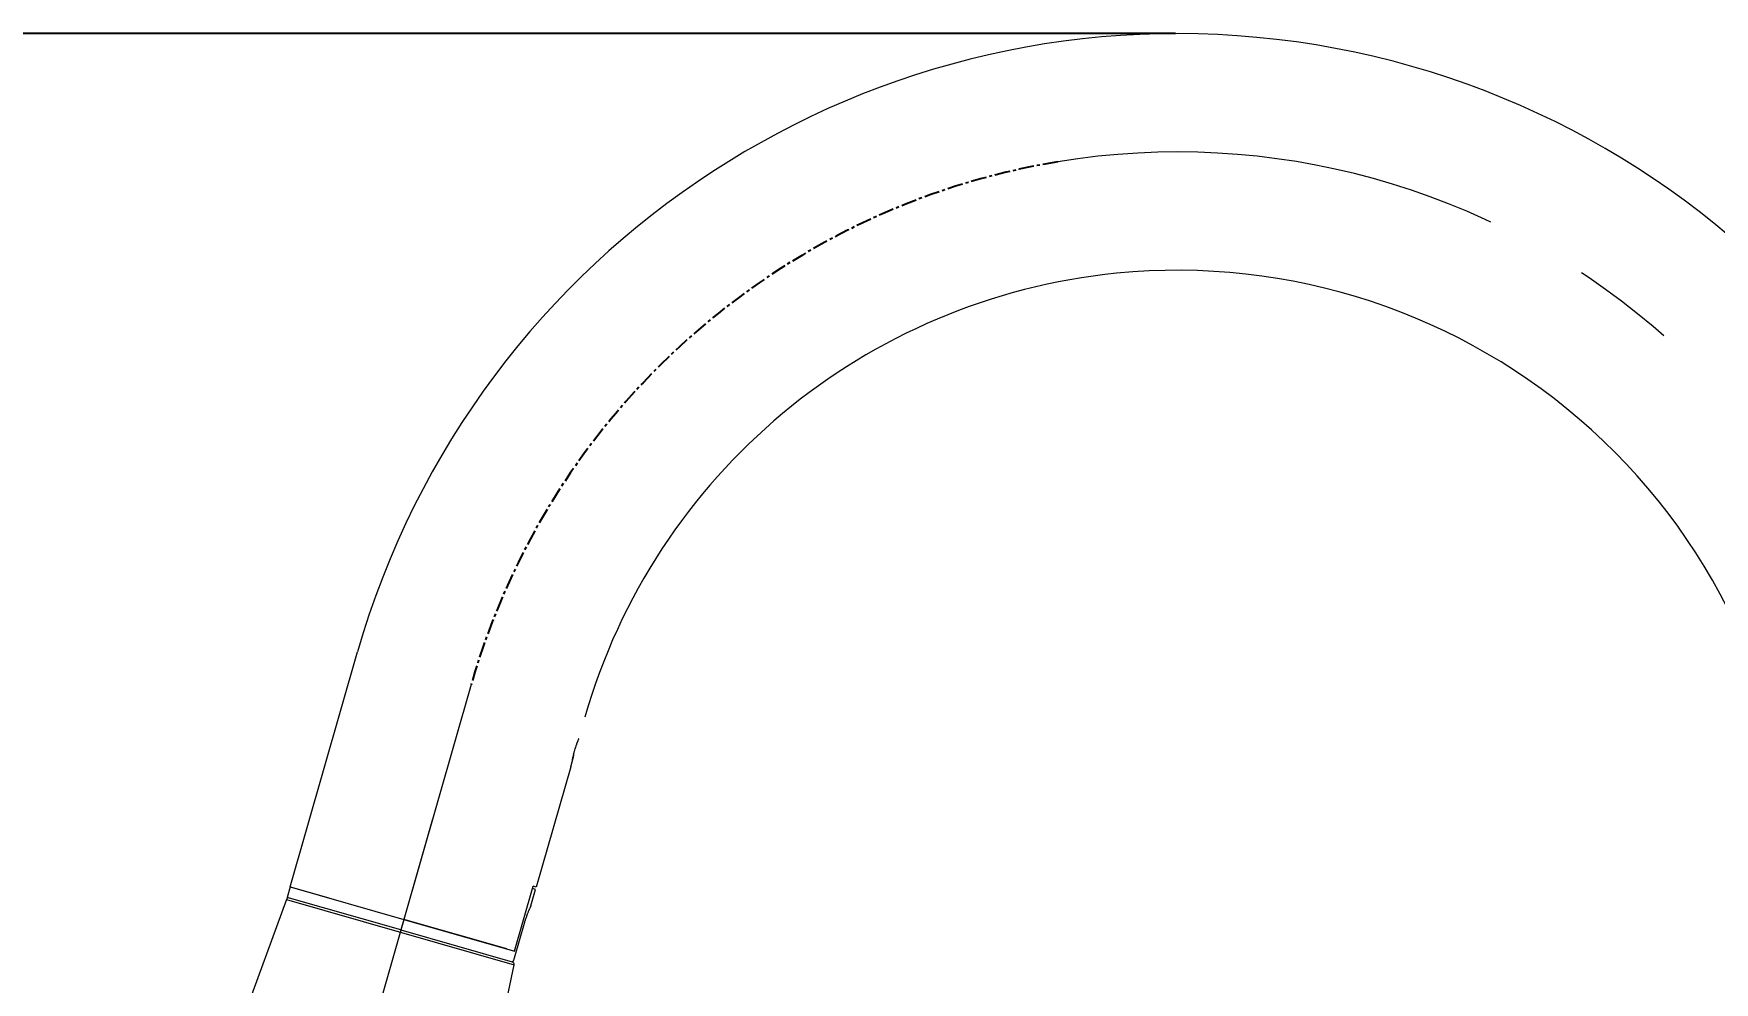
# Model space of a CAD drawing. Header units: inches. Extents: x 20229 to 21001, y -6726 to -5634.
# Drawn here: x 20641.4 to 20840.3, y -6048.3 to -5936 of the extents above; entities that cross this region are included whole.
import ezdxf

# ---------------------------------------------------------------- set-up
doc = ezdxf.new("R2010")
doc.units = ezdxf.units.IN
doc.header["$LTSCALE"] = 4.84
doc.header["$MEASUREMENT"] = 0
doc.header["$PDMODE"] = 3
doc.header["$PDSIZE"] = 0.3125
for name, pattern in [('CENTER', [0.6, 0.375, -0.075, 0.075, -0.075]), ('CENTER2', [28.575, 19.05, -3.175, 3.175, -3.175]), ('CENTERX2', [20.32, 12.7, -2.54, 2.54, -2.54])]:
    doc.linetypes.add(name, pattern=pattern)
doc.layers.get('0').update_dxf_attribs({"linetype": 'CONTINUOUS', "lineweight": 13})
doc.layers.get('Defpoints').update_dxf_attribs({"color": 3, "linetype": 'CONTINUOUS'})
doc.layers.add('2', color=1, linetype='CENTER2')
doc.layers.add('CENTER', color=1, linetype='CENTERX2', lineweight=15)
doc.layers.add('DIM', color=3, linetype='CONTINUOUS', lineweight=9)
doc.styles.get("Standard").update_dxf_attribs({"font": 'txt', "width": 0.8})
doc.dimstyles.new('ISO-25', dxfattribs={"dimtxt": 2.5, "dimasz": 2.5, "dimexe": 1.25, "dimexo": 0.625, "dimtad": 1, "dimtxsty": 'Standard', "dimcen": 2.5, "dimadec": 0, "dimazin": 0, "dimtfac": 1, "dimtmove": 0, "dimatfit": 3, "dimfxl": 1, "dimarcsym": 0})
doc.dimstyles.new('ISO-25$0', dxfattribs={"dimtxt": 3, "dimasz": 3.5, "dimexe": 1.25, "dimexo": 0, "dimtad": 1, "dimdsep": 46, "dimtxsty": 'Standard', "dimblk1": 'CLOSEDBLANK', "dimcen": 1, "dimadec": 0, "dimazin": 0, "dimtfac": 1, "dimtmove": 1, "dimatfit": 3, "dimfxl": 1, "dimarcsym": 0})

# ---------------------------------------------------------------- blocks, each defined once
blk = doc.blocks.new('*D7')
at = {"layer": 'Defpoints', "color": 0, "transparency": 16777216}
for p in [(20777.16, -5936.04), (20553.58, -6314.59), (20836.66, -6314.59)]:
    blk.add_point(p, dxfattribs=at)
at = {"layer": 'DIM', "color": 0, "lineweight": -2, "transparency": 16777216}
for p, q in [((20776.54, -5936.04), (20552.33, -5936.04)), ((20836.04, -6314.59), (20552.33, -6314.59))]:
    blk.add_line(p, q, dxfattribs=at)
at = {"layer": 'DIM', "color": 0, "lineweight": -3, "transparency": 16777216}
blk.add_line((20553.58, -5944.04), (20553.58, -6306.59), dxfattribs=at)
at = {"layer": 'DIM', "color": 0, "transparency": 16777216}
for points in [[(20552.25, -5944.04), (20554.91, -5944.04), (20553.58, -5936.04)], [(20552.25, -6306.59), (20554.91, -6306.59), (20553.58, -6314.59)]]:
    blk.add_solid(points, dxfattribs=at)
at = {"layer": 'DIM', "color": 0, "transparency": 16777216, "insert": (20544.75, -6125.31), "char_height": 10, "attachment_point": 5, "rotation": 90}
blk.add_mtext('378,6', dxfattribs=at)
blk = doc.blocks.new('*D4')
at = {"layer": 'Defpoints', "color": 0, "transparency": 16777216}
for p in [(20688.59, -6028.98), (20664.84, -6111.79), (20661.16, -6124.64), (20664.84, -6135.25), (20650.95, -6185.57)]:
    blk.add_point(p, dxfattribs=at)
at = {"layer": 'DIM', "color": 0, "lineweight": -2, "transparency": 16777216}
for p, q in [((20660.98, -6125.24), (20643.8, -6185.16)), ((20664.84, -6135.87), (20664.84, -6188.11))]:
    blk.add_line(p, q, dxfattribs=at)
at = {"layer": 'DIM', "color": 0, "lineweight": -3, "transparency": 16777216}
blk.add_arc((20664.84, -6111.79), 75.07, 260.1085, 263.8915, dxfattribs=at)
at = {"layer": 'DIM', "color": 0, "transparency": 16777216}
for points in [[(20651.65, -6187.05), (20652.24, -6184.45), (20644.15, -6183.96)], [(20656.92, -6185.11), (20656.78, -6187.77), (20664.84, -6186.86)]]:
    blk.add_solid(points, dxfattribs=at)
at = {"layer": 'DIM', "color": 0, "transparency": 16777216, "insert": (20679.55, -6177.23), "char_height": 10, "attachment_point": 5, "rotation": 12.6679}
blk.add_mtext('16°', dxfattribs=at)

msp = doc.modelspace()

# ---------------------------------------------------------------- linework, layer by layer
at = {"linetype": 'Continuous'}
for p, q in [((20671.73, -6036.99), (20679.7, -6009.2)), ((20704.93, -6022.79), (20700.85, -6037.02)), ((20704.93, -6022.79), (20705.26, -6021.62)), ((20671.27, -6038.5), (20647.38, -6103.85)), ((20671.27, -6038.5), (20698.22, -6046.23)), ((20671.73, -6036.99), (20671.37, -6038.24)), ((20684.82, -6042.1), (20671.37, -6038.24)), ((20671.73, -6036.99), (20676.28, -6038.3)), ((20671.73, -6036.99), (20685.18, -6040.85)), ((20698.27, -6044.6), (20700.48, -6036.91)), ((20698.27, -6044.6), (20700.4, -6037.2)), ((20700.2, -6039.26), (20700.76, -6037.31)), ((20700.76, -6037.31), (20700.4, -6037.2)), ((20700.85, -6037.02), (20700.48, -6036.91)), ((20685.18, -6040.85), (20684.82, -6042.1)), ((20684.82, -6042.1), (20698.02, -6045.88)), ((20697.38, -6044.35), (20685.18, -6040.85)), ((20685.18, -6040.85), (20698.27, -6044.6)), ((20699.42, -6041.34), (20698.25, -6045.43)), ((20694.7, -6062.96), (20698.22, -6046.23))]:
    msp.add_line(p, q, dxfattribs=at)
for centre, radius, start, end in [((20776.78, -6037.04), 101, 0, 164.0001), ((20776.78, -6037.04), 73, 95.6777, 164.0001), ((20776.78, -6037.04), 73, 0, 95.6777), ((20671.55, -6038.61), 0.3, 73.9998, 159.9145), ((20697.93, -6046.17), 0.3, 348.0855, 73.9998)]:
    msp.add_arc(centre, radius, start, end, dxfattribs=at)
for points, knots in [([(20705.89, -6019.43), (20705.89, -6019.43), (20705.89, -6019.44), (20705.87, -6019.47), (20705.87, -6019.48), (20705.86, -6019.5), (20705.86, -6019.51), (20705.85, -6019.53), (20705.85, -6019.54), (20705.83, -6019.58), (20705.81, -6019.63), (20705.78, -6019.7), (20705.77, -6019.72), (20705.76, -6019.75), (20705.76, -6019.76), (20705.74, -6019.81), (20705.72, -6019.84), (20705.68, -6019.95), (20705.65, -6020.03), (20705.62, -6020.13), (20705.61, -6020.16), (20705.59, -6020.2), (20705.58, -6020.22), (20705.56, -6020.29), (20705.53, -6020.38), (20705.5, -6020.48), (20705.47, -6020.55), (20705.47, -6020.58), (20705.45, -6020.63), (20705.44, -6020.65), (20705.4, -6020.78), (20705.37, -6020.88), (20705.33, -6021.04), (20705.31, -6021.09), (20705.29, -6021.17), (20705.28, -6021.19), (20705.27, -6021.25), (20705.26, -6021.27), (20705.23, -6021.4), (20705.2, -6021.5), (20705.18, -6021.62), (20705.17, -6021.65), (20705.16, -6021.69), (20705.15, -6021.72), (20705.14, -6021.79), (20705.12, -6021.86), (20705.11, -6021.93), (20705.1, -6021.95)], [0, 0, 0, 0, 0.08857, 0.08857, 0.132855, 0.132855, 0.154998, 0.154998, 0.17714, 0.17714, 0.26571, 0.26571, 0.287853, 0.287853, 0.309995, 0.309995, 0.35428, 0.35428, 0.44285, 0.44285, 0.464993, 0.464993, 0.487135, 0.487135, 0.53142, 0.575705, 0.575705, 0.597848, 0.597848, 0.61999, 0.61999, 0.70856, 0.70856, 0.752845, 0.752845, 0.774988, 0.774988, 0.79713, 0.79713, 0.8857, 0.8857, 0.907843, 0.907843, 0.929985, 0.929985, 0.97427, 1, 1, 1, 1]), ([(20705.26, -6021.62), (20705.26, -6021.62), (20705.26, -6021.61), (20705.27, -6021.6), (20705.27, -6021.58), (20705.27, -6021.57), (20705.28, -6021.55), (20705.28, -6021.54), (20705.28, -6021.52), (20705.28, -6021.51), (20705.29, -6021.5), (20705.29, -6021.48), (20705.29, -6021.47), (20705.29, -6021.45), (20705.29, -6021.44), (20705.29, -6021.42), (20705.29, -6021.41), (20705.29, -6021.39), (20705.29, -6021.37), (20705.29, -6021.36), (20705.29, -6021.34), (20705.29, -6021.33), (20705.29, -6021.31), (20705.28, -6021.3), (20705.28, -6021.28), (20705.28, -6021.27), (20705.28, -6021.27)], [0, 0, 0, 0, 0.039634, 0.079448, 0.11944, 0.159609, 0.199952, 0.240469, 0.281158, 0.322019, 0.363052, 0.404259, 0.445642, 0.487202, 0.528939, 0.570855, 0.612951, 0.655227, 0.697684, 0.740324, 0.783146, 0.826152, 0.869341, 0.912713, 0.956267, 1, 1, 1, 1]), ([(20700.21, -6039.23), (20700.21, -6039.23), (20700.21, -6039.23), (20700.21, -6039.24), (20700.21, -6039.24), (20700.2, -6039.25), (20700.2, -6039.25), (20700.2, -6039.26), (20700.19, -6039.28), (20700.17, -6039.32), (20700.15, -6039.36), (20700.13, -6039.4), (20700.13, -6039.41), (20700.11, -6039.44), (20700.11, -6039.46), (20700.09, -6039.51), (20700.05, -6039.58), (20700.02, -6039.66), (20699.99, -6039.72), (20699.98, -6039.75), (20699.96, -6039.79), (20699.95, -6039.81), (20699.95, -6039.83), (20699.92, -6039.89), (20699.88, -6039.99), (20699.82, -6040.15), (20699.77, -6040.27), (20699.74, -6040.35), (20699.74, -6040.36), (20699.73, -6040.39), (20699.72, -6040.41), (20699.7, -6040.46), (20699.69, -6040.49), (20699.66, -6040.58), (20699.61, -6040.72), (20699.57, -6040.85), (20699.53, -6040.95), (20699.52, -6040.99), (20699.5, -6041.06), (20699.49, -6041.09), (20699.46, -6041.2), (20699.44, -6041.27), (20699.42, -6041.34)], [0, 0, 0, 0, 0.06227, 0.06227, 0.077899, 0.077899, 0.093528, 0.124786, 0.124786, 0.187301, 0.249816, 0.249816, 0.281074, 0.281074, 0.312332, 0.312332, 0.374847, 0.437362, 0.437362, 0.46862, 0.484249, 0.484249, 0.499877, 0.499877, 0.562393, 0.624908, 0.687423, 0.687423, 0.703052, 0.703052, 0.718681, 0.718681, 0.749939, 0.749939, 0.812454, 0.874969, 0.874969, 0.906227, 0.906227, 0.937485, 0.937485, 1, 1, 1, 1]), ([(20698.25, -6045.43), (20698.24, -6045.46), (20698.23, -6045.49), (20698.21, -6045.54), (20698.21, -6045.55), (20698.2, -6045.58), (20698.19, -6045.6), (20698.18, -6045.64), (20698.17, -6045.67), (20698.15, -6045.7), (20698.15, -6045.7), (20698.14, -6045.72), (20698.14, -6045.72), (20698.13, -6045.74), (20698.13, -6045.75), (20698.11, -6045.78), (20698.1, -6045.8), (20698.09, -6045.83), (20698.08, -6045.83), (20698.07, -6045.85), (20698.07, -6045.86), (20698.06, -6045.87), (20698.05, -6045.87), (20698.05, -6045.88), (20698.03, -6045.88), (20698.03, -6045.89), (20698.02, -6045.88)], [0, 0, 0, 0, 0.125, 0.125, 0.1875, 0.1875, 0.25, 0.25, 0.375, 0.375, 0.40625, 0.40625, 0.4375, 0.4375, 0.5, 0.5, 0.625, 0.625, 0.6875, 0.6875, 0.75, 0.8125, 0.8125, 0.875, 0.875, 1, 1, 1, 1])]:
    msp.add_open_spline(points, degree=3, knots=knots, dxfattribs=at)
msp.add_rational_spline([(20705.16, -6021.61), (20705.22, -6021.63), (20705.26, -6021.63), (20705.26, -6021.62)], [1.17546162854, 0.944161699507, 0.941542783023, 1.16760487909], degree=3, dxfattribs=at)
at = {"layer": '2', "linetype": 'CENTER'}
msp.add_arc((20776.78, -6037.04), 87, 99.3717, 164.0001, dxfattribs=at)
at = {"layer": 'CENTER'}
for p, q in [((20693.15, -6013.06), (20685.18, -6040.85)), ((20688.59, -6028.98), (20661.16, -6124.64))]:
    msp.add_line(p, q, dxfattribs=at)
msp.add_arc((20776.78, -6037.04), 87, 0, 99.3717, dxfattribs=at)

# ---------------------------------------------------------------- dimensions: what is measured, and where the dimension line sits
at = {"layer": 'DIM'}
dim = msp.add_linear_dim(base=(20553.5798, -6314.5925), p1=(20777.1649, -5936.0371), p2=(20836.6642, -6314.5925), angle=90, dimstyle='ISO-25$0', override={"dimtxt": 10, "dimasz": 8, "dimexo": 0.625, "dimgap": 3, "dimdec": 1, "dimdsep": 44, "dimcen": 2.5, "dimtmove": 0, "dimfxl": 1.25, "dimlwd": 65533}, dxfattribs=at)
dim.commit()
dim.dimension.update_dxf_attribs({"geometry": '*D7', "text_midpoint": (20544.7465, -6125.3148)})
dim = msp.add_angular_dim_2l(base=(20650.95, -6185.57), line1=((20664.84, -6111.79), (20664.84, -6135.25)), line2=((20688.59, -6028.98), (20661.16, -6124.64)), dimstyle='ISO-25', override={"dimtxt": 10, "dimasz": 8, "dimgap": 3, "dimdec": 1, "dimfxl": 1.25, "dimlwd": 65533}, dxfattribs=at)
dim.commit()
dim.dimension.update_dxf_attribs({"geometry": '*D4', "text_midpoint": (20681.3, -6185.04), "dimtype": 130})

doc.saveas('drawing.dxf')
